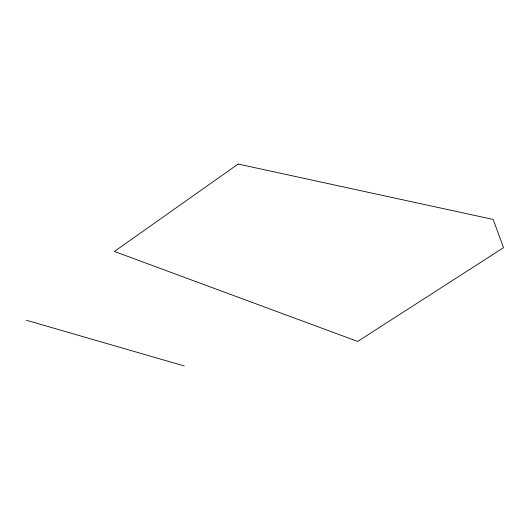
<?xml version="1.0" encoding="UTF-8"?>
<svg xmlns="http://www.w3.org/2000/svg" width="530" height="530" viewBox="0 0 530 530"><rect width="100%" height="100%" fill="white"/><g stroke="black" fill="none" stroke-linecap="round" stroke-linejoin="round"><path stroke-width="0.79" d="M26.5 320.292L184.228 365.945M238.142 164.055L114.4 251.458L357.677 341.439L503.5 247.702L493.172 219.446L238.142 164.055"/></g></svg>
